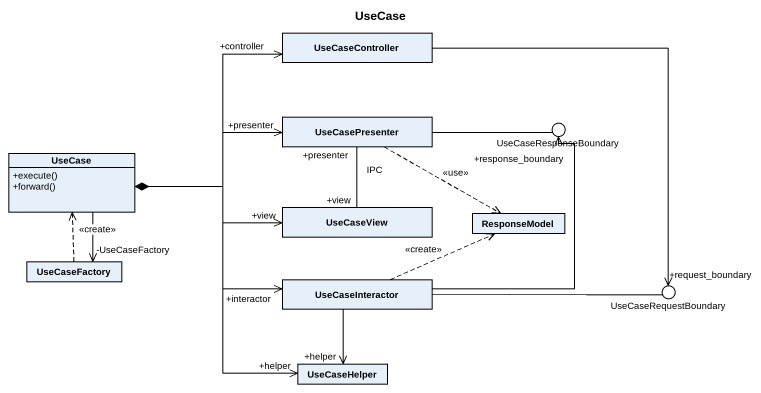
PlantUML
@startuml
title UseCase
allowmixing
hide circle
hide empty members
skinparam classAttributeIconSize 0
class UseCaseController
class UseCasePresenter
() UseCaseResponseBoundary
class "UseCase" as UseCase_ {
  +execute()
  +forward()
}
class UseCaseView
class ResponseModel
class UseCaseFactory
class UseCaseInteractor
() UseCaseRequestBoundary
class UseCaseHelper
UseCaseController --> "+request_boundary" UseCaseRequestBoundary
UseCasePresenter -right- UseCaseResponseBoundary
UseCasePresenter "+presenter" -- "+view" UseCaseView : IPC
UseCasePresenter .right.> ResponseModel : <<use>>
UseCase_ *-right-> "+controller" UseCaseController
UseCase_ *-right-> "+presenter" UseCasePresenter
UseCase_ *-right-> "+view" UseCaseView
UseCase_ --> "-UseCaseFactory" UseCaseFactory
UseCase_ *-right-> "+interactor" UseCaseInteractor
UseCase_ *--> "+helper" UseCaseHelper
UseCaseFactory .up.> UseCase_ : <<create>>
UseCaseInteractor -up-> "+response_boundary" UseCaseResponseBoundary
UseCaseInteractor .right.> ResponseModel : <<create>>
UseCaseInteractor -right- UseCaseRequestBoundary
UseCaseInteractor --> "+helper" UseCaseHelper
@enduml
